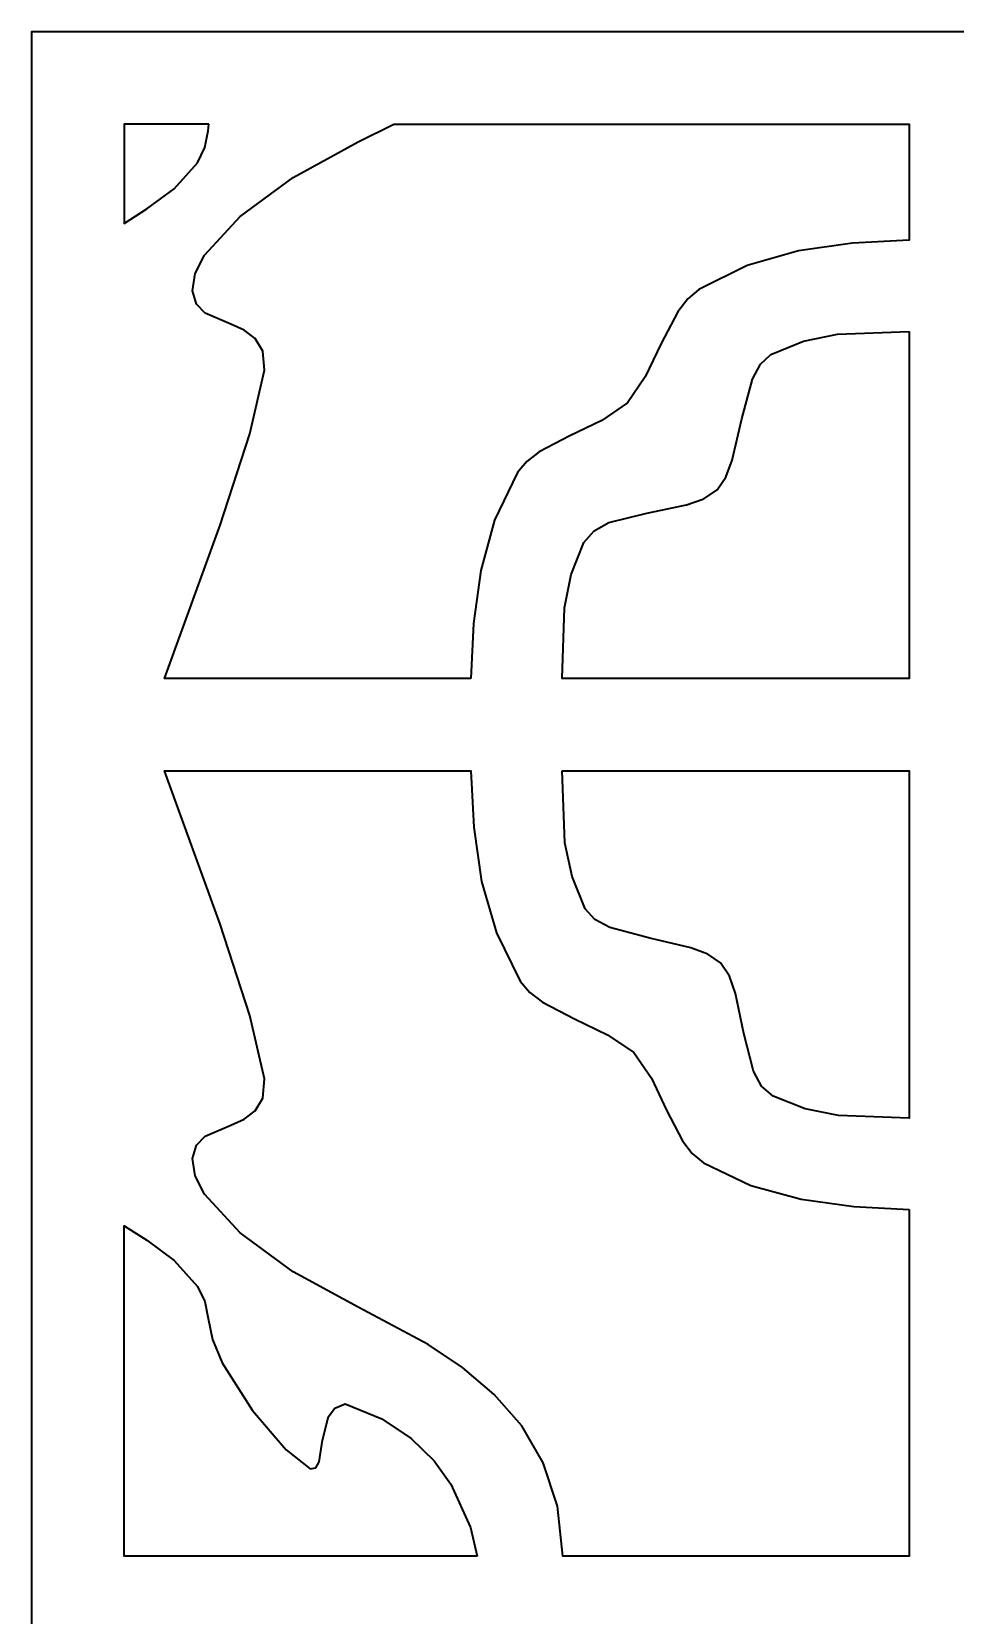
# Model space of a CAD drawing. Header units: centimetres. Extents: x -8.6 to -4, y -13.7 to 14.6.
# Drawn here: x -8.644 to -6.319, y 10.639 to 14.625 of the extents above; entities that cross this region are included whole.
import ezdxf

# ---------------------------------------------------------------- set-up
doc = ezdxf.new("R2010")
doc.units = ezdxf.units.CM
doc.header["$MEASUREMENT"] = 0
doc.layers.add('layer 1', color=7, linetype='Continuous')

msp = doc.modelspace()

# ---------------------------------------------------------------- linework, layer by layer
at = {"layer": 'layer 1', "color": 30, "lineweight": 35}
for points, knots in [([(-8.6438, -13.74126), (-8.6438, -13.74126), (-8.6438, -13.50875), (-8.6438, -13.50875), (-8.6438, -13.50875), (-8.6438, -13.50875), (-8.6438, -11.53244), (-8.6438, -11.53244), (-8.6438, -11.53244), (-8.6438, -11.53244), (-8.6438, -11.29993), (-8.6438, -11.29993), (-8.6438, -11.29993), (-8.6438, -11.29993), (-8.6438, -9.32362), (-8.6438, -9.32362), (-8.6438, -9.32362), (-8.6438, -9.32362), (-8.6438, -9.09111), (-8.6438, -9.09111), (-8.6438, -9.09111), (-8.6438, -9.09111), (-8.6438, -7.1148), (-8.6438, -7.1148), (-8.6438, -7.1148), (-8.6438, -7.1148), (-8.6438, -6.88229), (-8.6438, -6.88229), (-8.6438, -6.88229), (-8.6438, -6.88229), (-8.6438, -4.90598), (-8.6438, -4.90598), (-8.6438, -4.90598), (-8.6438, -4.90598), (-8.6438, -4.67347), (-8.6438, -4.67347), (-8.6438, -4.67347), (-8.6438, -4.67347), (-8.6438, -2.69716), (-8.6438, -2.69716), (-8.6438, -2.69716), (-8.6438, -2.69716), (-8.6438, -2.46465), (-8.6438, -2.46465), (-8.6438, -2.46465), (-8.6438, -2.46465), (-8.6438, -0.48834), (-8.6438, -0.48834), (-8.6438, -0.48834), (-8.6438, -0.48834), (-8.6438, -0.25583), (-8.6438, -0.25583), (-8.6438, -0.25583), (-8.6438, -0.25583), (-8.6438, 1.72048), (-8.6438, 1.72048), (-8.6438, 1.72048), (-8.6438, 1.72048), (-8.6438, 1.95299), (-8.6438, 1.95299), (-8.6438, 1.95299), (-8.6438, 1.95299), (-8.6438, 3.9293), (-8.6438, 3.9293), (-8.6438, 3.9293), (-8.6438, 3.9293), (-8.6438, 4.16181), (-8.6438, 4.16181), (-8.6438, 4.16181), (-8.6438, 4.16181), (-8.6438, 6.13812), (-8.6438, 6.13812), (-8.6438, 6.13812), (-8.6438, 6.13812), (-8.6438, 6.37063), (-8.6438, 6.37063), (-8.6438, 6.37063), (-8.6438, 6.37063), (-8.6438, 8.34694), (-8.6438, 8.34694), (-8.6438, 8.34694), (-8.6438, 8.34694), (-8.6438, 8.57945), (-8.6438, 8.57945), (-8.6438, 8.57945), (-8.6438, 8.57945), (-8.6438, 10.55576), (-8.6438, 10.55576), (-8.6438, 10.55576), (-8.6438, 10.55576), (-8.6438, 10.78827), (-8.6438, 10.78827), (-8.6438, 10.78827), (-8.6438, 10.78827), (-8.6438, 12.76458), (-8.6438, 12.76458), (-8.6438, 12.76458), (-8.6438, 12.76458), (-8.6438, 12.99709), (-8.6438, 12.99709), (-8.6438, 12.99709), (-8.6438, 12.99709), (-8.6438, 14.39213), (-8.6438, 14.39213), (-8.6438, 14.39213), (-8.6438, 14.39213), (-8.6438, 14.62464), (-8.6438, 14.62464), (-8.6438, 14.62464), (-8.6438, 14.62464), (-8.41129, 14.62464), (-8.41129, 14.62464), (-8.41129, 14.62464), (-8.41129, 14.62464), (-6.43498, 14.62464), (-6.43498, 14.62464), (-6.43498, 14.62464), (-6.43498, 14.62464), (-6.20247, 14.62464), (-6.20247, 14.62464), (-6.20247, 14.62464), (-6.20247, 14.62464), (-4.22616, 14.62464), (-4.22616, 14.62464), (-4.22616, 14.62464), (-4.22616, 14.62464), (-3.99365, 14.62464), (-3.99365, 14.62464), (-3.99365, 14.62464), (-3.99365, 14.62464), (-3.99365, 14.39213), (-3.99365, 14.39213), (-3.99365, 14.39213), (-3.99365, 14.39213), (-3.99365, 12.99709), (-3.99365, 12.99709), (-3.99365, 12.99709), (-3.99365, 12.99709), (-3.99365, 12.76458), (-3.99365, 12.76458), (-3.99365, 12.76458), (-3.99365, 12.76458), (-3.99365, 10.78827), (-3.99365, 10.78827), (-3.99365, 10.78827), (-3.99365, 10.78827), (-3.99365, 10.55576), (-3.99365, 10.55576), (-3.99365, 10.55576), (-3.99365, 10.55576), (-3.99365, 8.57945), (-3.99365, 8.57945), (-3.99365, 8.57945), (-3.99365, 8.57945), (-3.99365, 8.34694), (-3.99365, 8.34694), (-3.99365, 8.34694), (-3.99365, 8.34694), (-3.99365, 6.37063), (-3.99365, 6.37063), (-3.99365, 6.37063), (-3.99365, 6.37063), (-3.99365, 6.13812), (-3.99365, 6.13812), (-3.99365, 6.13812), (-3.99365, 6.13812), (-3.99365, 4.16181), (-3.99365, 4.16181), (-3.99365, 4.16181), (-3.99365, 4.16181), (-3.99365, 3.9293), (-3.99365, 3.9293), (-3.99365, 3.9293), (-3.99365, 3.9293), (-3.99365, 1.95299), (-3.99365, 1.95299), (-3.99365, 1.95299), (-3.99365, 1.95299), (-3.99365, 1.72048), (-3.99365, 1.72048), (-3.99365, 1.72048), (-3.99365, 1.72048), (-3.99365, -0.25583), (-3.99365, -0.25583), (-3.99365, -0.25583), (-3.99365, -0.25583), (-3.99365, -0.48834), (-3.99365, -0.48834), (-3.99365, -0.48834), (-3.99365, -0.48834), (-3.99365, -2.46465), (-3.99365, -2.46465), (-3.99365, -2.46465), (-3.99365, -2.46465), (-3.99365, -2.69716), (-3.99365, -2.69716), (-3.99365, -2.69716), (-3.99365, -2.69716), (-3.99365, -4.67347), (-3.99365, -4.67347), (-3.99365, -4.67347), (-3.99365, -4.67347), (-3.99365, -4.90598), (-3.99365, -4.90598), (-3.99365, -4.90598), (-3.99365, -4.90598), (-3.99365, -6.88229), (-3.99365, -6.88229), (-3.99365, -6.88229), (-3.99365, -6.88229), (-3.99365, -7.1148), (-3.99365, -7.1148), (-3.99365, -7.1148), (-3.99365, -7.1148), (-3.99365, -9.09111), (-3.99365, -9.09111), (-3.99365, -9.09111), (-3.99365, -9.09111), (-3.99365, -9.32362), (-3.99365, -9.32362), (-3.99365, -9.32362), (-3.99365, -9.32362), (-3.99365, -11.29993), (-3.99365, -11.29993), (-3.99365, -11.29993), (-3.99365, -11.29993), (-3.99365, -11.53244), (-3.99365, -11.53244), (-3.99365, -11.53244), (-3.99365, -11.53244), (-3.99365, -13.50875), (-3.99365, -13.50875), (-3.99365, -13.50875), (-3.99365, -13.50875), (-3.99365, -13.74126), (-3.99365, -13.74126), (-3.99365, -13.74126), (-3.99365, -13.74126), (-4.22616, -13.74126), (-4.22616, -13.74126), (-4.22616, -13.74126), (-4.22616, -13.74126), (-6.20247, -13.74126), (-6.20247, -13.74126), (-6.20247, -13.74126), (-6.20247, -13.74126), (-6.43498, -13.74126), (-6.43498, -13.74126), (-6.43498, -13.74126), (-6.43498, -13.74126), (-8.41129, -13.74126), (-8.41129, -13.74126), (-8.41129, -13.74126), (-8.41129, -13.74126), (-8.6438, -13.74126), (-8.6438, -13.74126)], [0, 0, 0, 0, 0.0153846, 0.0153846, 0.0153846, 0.0153846, 0.0307692, 0.0307692, 0.0307692, 0.0307692, 0.0461538, 0.0461538, 0.0461538, 0.0461538, 0.0615385, 0.0615385, 0.0615385, 0.0615385, 0.0769231, 0.0769231, 0.0769231, 0.0769231, 0.0923077, 0.0923077, 0.0923077, 0.0923077, 0.1076923, 0.1076923, 0.1076923, 0.1076923, 0.1230769, 0.1230769, 0.1230769, 0.1230769, 0.1384615, 0.1384615, 0.1384615, 0.1384615, 0.1538462, 0.1538462, 0.1538462, 0.1538462, 0.1692308, 0.1692308, 0.1692308, 0.1692308, 0.1846154, 0.1846154, 0.1846154, 0.1846154, 0.2, 0.2, 0.2, 0.2, 0.2153846, 0.2153846, 0.2153846, 0.2153846, 0.2307692, 0.2307692, 0.2307692, 0.2307692, 0.2461538, 0.2461538, 0.2461538, 0.2461538, 0.2615385, 0.2615385, 0.2615385, 0.2615385, 0.2769231, 0.2769231, 0.2769231, 0.2769231, 0.2923077, 0.2923077, 0.2923077, 0.2923077, 0.3076923, 0.3076923, 0.3076923, 0.3076923, 0.3230769, 0.3230769, 0.3230769, 0.3230769, 0.3384615, 0.3384615, 0.3384615, 0.3384615, 0.3538462, 0.3538462, 0.3538462, 0.3538462, 0.3692308, 0.3692308, 0.3692308, 0.3692308, 0.3846154, 0.3846154, 0.3846154, 0.3846154, 0.4, 0.4, 0.4, 0.4, 0.4153846, 0.4153846, 0.4153846, 0.4153846, 0.4307692, 0.4307692, 0.4307692, 0.4307692, 0.4461538, 0.4461538, 0.4461538, 0.4461538, 0.4615385, 0.4615385, 0.4615385, 0.4615385, 0.4769231, 0.4769231, 0.4769231, 0.4769231, 0.4923077, 0.4923077, 0.4923077, 0.4923077, 0.5076923, 0.5076923, 0.5076923, 0.5076923, 0.5230769, 0.5230769, 0.5230769, 0.5230769, 0.5384615, 0.5384615, 0.5384615, 0.5384615, 0.5538462, 0.5538462, 0.5538462, 0.5538462, 0.5692308, 0.5692308, 0.5692308, 0.5692308, 0.5846154, 0.5846154, 0.5846154, 0.5846154, 0.6, 0.6, 0.6, 0.6, 0.6153846, 0.6153846, 0.6153846, 0.6153846, 0.6307692, 0.6307692, 0.6307692, 0.6307692, 0.6461538, 0.6461538, 0.6461538, 0.6461538, 0.6615385, 0.6615385, 0.6615385, 0.6615385, 0.6769231, 0.6769231, 0.6769231, 0.6769231, 0.6923077, 0.6923077, 0.6923077, 0.6923077, 0.7076923, 0.7076923, 0.7076923, 0.7076923, 0.7230769, 0.7230769, 0.7230769, 0.7230769, 0.7384615, 0.7384615, 0.7384615, 0.7384615, 0.7538462, 0.7538462, 0.7538462, 0.7538462, 0.7692308, 0.7692308, 0.7692308, 0.7692308, 0.7846154, 0.7846154, 0.7846154, 0.7846154, 0.8, 0.8, 0.8, 0.8, 0.8153846, 0.8153846, 0.8153846, 0.8153846, 0.8307692, 0.8307692, 0.8307692, 0.8307692, 0.8461538, 0.8461538, 0.8461538, 0.8461538, 0.8615385, 0.8615385, 0.8615385, 0.8615385, 0.8769231, 0.8769231, 0.8769231, 0.8769231, 0.8923077, 0.8923077, 0.8923077, 0.8923077, 0.9076923, 0.9076923, 0.9076923, 0.9076923, 0.9230769, 0.9230769, 0.9230769, 0.9230769, 0.9384615, 0.9384615, 0.9384615, 0.9384615, 0.9538462, 0.9538462, 0.9538462, 0.9538462, 0.9692308, 0.9692308, 0.9692308, 0.9692308, 1, 1, 1, 1]), ([(-8.19796, 14.39213), (-8.19796, 14.39213), (-8.19971, 14.37528), (-8.19971, 14.37528), (-8.19971, 14.37528), (-8.19971, 14.37528), (-8.20785, 14.33284), (-8.20785, 14.33284), (-8.20785, 14.33284), (-8.20785, 14.33284), (-8.22645, 14.29448), (-8.22645, 14.29448), (-8.22645, 14.29448), (-8.22645, 14.29448), (-8.28515, 14.22909), (-8.28515, 14.22909), (-8.28515, 14.22909), (-8.28515, 14.22909), (-8.35403, 14.17852), (-8.35403, 14.17852), (-8.35403, 14.17852), (-8.35403, 14.17852), (-8.41129, 14.1419), (-8.41129, 14.1419), (-8.41129, 14.1419), (-8.41129, 14.1419), (-8.41129, 14.39213), (-8.41129, 14.39213), (-8.41129, 14.39213), (-8.41129, 14.39213), (-8.19796, 14.39213), (-8.19796, 14.39213)], [0, 0, 0, 0, 0.1111111, 0.1111111, 0.1111111, 0.1111111, 0.2222222, 0.2222222, 0.2222222, 0.2222222, 0.3333333, 0.3333333, 0.3333333, 0.3333333, 0.4444444, 0.4444444, 0.4444444, 0.4444444, 0.5555556, 0.5555556, 0.5555556, 0.5555556, 0.6666667, 0.6666667, 0.6666667, 0.6666667, 0.7777778, 0.7777778, 0.7777778, 0.7777778, 1, 1, 1, 1]), ([(-7.53852, 12.99709), (-7.53852, 12.99709), (-7.53154, 13.13572), (-7.53154, 13.13572), (-7.53154, 13.13572), (-7.53154, 13.13572), (-7.51352, 13.26912), (-7.51352, 13.26912), (-7.51352, 13.26912), (-7.51352, 13.26912), (-7.47835, 13.39555), (-7.47835, 13.39555), (-7.47835, 13.39555), (-7.47835, 13.39555), (-7.4211, 13.515), (-7.4211, 13.515), (-7.4211, 13.515), (-7.4211, 13.515), (-7.39756, 13.54319), (-7.39756, 13.54319), (-7.39756, 13.54319), (-7.39756, 13.54319), (-7.36617, 13.56731), (-7.36617, 13.56731), (-7.36617, 13.56731), (-7.36617, 13.56731), (-7.28886, 13.608), (-7.28886, 13.608), (-7.28886, 13.608), (-7.28886, 13.608), (-7.20835, 13.64578), (-7.20835, 13.64578), (-7.20835, 13.64578), (-7.20835, 13.64578), (-7.14383, 13.69025), (-7.14383, 13.69025), (-7.14383, 13.69025), (-7.14383, 13.69025), (-7.09908, 13.75623), (-7.09908, 13.75623), (-7.09908, 13.75623), (-7.09908, 13.75623), (-7.05955, 13.83964), (-7.05955, 13.83964), (-7.05955, 13.83964), (-7.05955, 13.83964), (-7.01712, 13.91956), (-7.01712, 13.91956), (-7.01712, 13.91956), (-7.01712, 13.91956), (-6.99241, 13.95211), (-6.99241, 13.95211), (-6.99241, 13.95211), (-6.99241, 13.95211), (-6.96422, 13.97595), (-6.96422, 13.97595), (-6.96422, 13.97595), (-6.96422, 13.97595), (-6.84274, 14.03582), (-6.84274, 14.03582), (-6.84274, 14.03582), (-6.84274, 14.03582), (-6.7134, 14.07302), (-6.7134, 14.07302), (-6.7134, 14.07302), (-6.7134, 14.07302), (-6.57739, 14.09278), (-6.57739, 14.09278), (-6.57739, 14.09278), (-6.57739, 14.09278), (-6.43498, 14.10034), (-6.43498, 14.10034), (-6.43498, 14.10034), (-6.43498, 14.10034), (-6.43498, 14.39213), (-6.43498, 14.39213), (-6.43498, 14.39213), (-6.43498, 14.39213), (-7.73237, 14.39213), (-7.73237, 14.39213), (-7.73237, 14.39213), (-7.73237, 14.39213), (-7.82217, 14.34708), (-7.82217, 14.34708), (-7.82217, 14.34708), (-7.82217, 14.34708), (-7.98522, 14.25757), (-7.98522, 14.25757), (-7.98522, 14.25757), (-7.98522, 14.25757), (-8.11891, 14.15992), (-8.11891, 14.15992), (-8.11891, 14.15992), (-8.11891, 14.15992), (-8.20843, 14.06255), (-8.20843, 14.06255), (-8.20843, 14.06255), (-8.20843, 14.06255), (-8.23197, 14.01605), (-8.23197, 14.01605), (-8.23197, 14.01605), (-8.23197, 14.01605), (-8.23894, 13.97275), (-8.23894, 13.97275), (-8.23894, 13.97275), (-8.23894, 13.97275), (-8.22906, 13.93874), (-8.22906, 13.93874), (-8.22906, 13.93874), (-8.22906, 13.93874), (-8.20668, 13.91637), (-8.20668, 13.91637), (-8.20668, 13.91637), (-8.20668, 13.91637), (-8.14216, 13.88846), (-8.14216, 13.88846), (-8.14216, 13.88846), (-8.14216, 13.88846), (-8.10903, 13.87364), (-8.10903, 13.87364), (-8.10903, 13.87364), (-8.10903, 13.87364), (-8.08084, 13.85272), (-8.08084, 13.85272), (-8.08084, 13.85272), (-8.08084, 13.85272), (-8.06224, 13.82046), (-8.06224, 13.82046), (-8.06224, 13.82046), (-8.06224, 13.82046), (-8.05788, 13.7725), (-8.05788, 13.7725), (-8.05788, 13.7725), (-8.05788, 13.7725), (-8.0945, 13.61294), (-8.0945, 13.61294), (-8.0945, 13.61294), (-8.0945, 13.61294), (-8.1689, 13.38305), (-8.1689, 13.38305), (-8.1689, 13.38305), (-8.1689, 13.38305), (-8.30928, 12.99709), (-8.30928, 12.99709), (-8.30928, 12.99709), (-8.30928, 12.99709), (-7.53852, 12.99709), (-7.53852, 12.99709)], [0, 0, 0, 0, 0.0263158, 0.0263158, 0.0263158, 0.0263158, 0.0526316, 0.0526316, 0.0526316, 0.0526316, 0.0789474, 0.0789474, 0.0789474, 0.0789474, 0.1052632, 0.1052632, 0.1052632, 0.1052632, 0.1315789, 0.1315789, 0.1315789, 0.1315789, 0.1578947, 0.1578947, 0.1578947, 0.1578947, 0.1842105, 0.1842105, 0.1842105, 0.1842105, 0.2105263, 0.2105263, 0.2105263, 0.2105263, 0.2368421, 0.2368421, 0.2368421, 0.2368421, 0.2631579, 0.2631579, 0.2631579, 0.2631579, 0.2894737, 0.2894737, 0.2894737, 0.2894737, 0.3157895, 0.3157895, 0.3157895, 0.3157895, 0.3421053, 0.3421053, 0.3421053, 0.3421053, 0.3684211, 0.3684211, 0.3684211, 0.3684211, 0.3947368, 0.3947368, 0.3947368, 0.3947368, 0.4210526, 0.4210526, 0.4210526, 0.4210526, 0.4473684, 0.4473684, 0.4473684, 0.4473684, 0.4736842, 0.4736842, 0.4736842, 0.4736842, 0.5, 0.5, 0.5, 0.5, 0.5263158, 0.5263158, 0.5263158, 0.5263158, 0.5526316, 0.5526316, 0.5526316, 0.5526316, 0.5789474, 0.5789474, 0.5789474, 0.5789474, 0.6052632, 0.6052632, 0.6052632, 0.6052632, 0.6315789, 0.6315789, 0.6315789, 0.6315789, 0.6578947, 0.6578947, 0.6578947, 0.6578947, 0.6842105, 0.6842105, 0.6842105, 0.6842105, 0.7105263, 0.7105263, 0.7105263, 0.7105263, 0.7368421, 0.7368421, 0.7368421, 0.7368421, 0.7631579, 0.7631579, 0.7631579, 0.7631579, 0.7894737, 0.7894737, 0.7894737, 0.7894737, 0.8157895, 0.8157895, 0.8157895, 0.8157895, 0.8421053, 0.8421053, 0.8421053, 0.8421053, 0.8684211, 0.8684211, 0.8684211, 0.8684211, 0.8947368, 0.8947368, 0.8947368, 0.8947368, 0.9210526, 0.9210526, 0.9210526, 0.9210526, 0.9473684, 0.9473684, 0.9473684, 0.9473684, 1, 1, 1, 1]), ([(-6.43498, 13.87044), (-6.43498, 13.87044), (-6.61575, 13.86318), (-6.61575, 13.86318), (-6.61575, 13.86318), (-6.61575, 13.86318), (-6.7012, 13.84574), (-6.7012, 13.84574), (-6.7012, 13.84574), (-6.7012, 13.84574), (-6.78287, 13.81261), (-6.78287, 13.81261), (-6.78287, 13.81261), (-6.78287, 13.81261), (-6.80931, 13.7879), (-6.80931, 13.7879), (-6.80931, 13.7879), (-6.80931, 13.7879), (-6.82937, 13.74983), (-6.82937, 13.74983), (-6.82937, 13.74983), (-6.82937, 13.74983), (-6.8564, 13.65014), (-6.8564, 13.65014), (-6.8564, 13.65014), (-6.8564, 13.65014), (-6.88052, 13.54639), (-6.88052, 13.54639), (-6.88052, 13.54639), (-6.88052, 13.54639), (-6.8965, 13.50337), (-6.8965, 13.50337), (-6.8965, 13.50337), (-6.8965, 13.50337), (-6.91801, 13.47199), (-6.91801, 13.47199), (-6.91801, 13.47199), (-6.91801, 13.47199), (-6.95202, 13.44932), (-6.95202, 13.44932), (-6.95202, 13.44932), (-6.95202, 13.44932), (-6.99532, 13.43362), (-6.99532, 13.43362), (-6.99532, 13.43362), (-6.99532, 13.43362), (-7.09559, 13.41328), (-7.09559, 13.41328), (-7.09559, 13.41328), (-7.09559, 13.41328), (-7.19092, 13.38915), (-7.19092, 13.38915), (-7.19092, 13.38915), (-7.19092, 13.38915), (-7.22812, 13.36852), (-7.22812, 13.36852), (-7.22812, 13.36852), (-7.22812, 13.36852), (-7.25369, 13.33917), (-7.25369, 13.33917), (-7.25369, 13.33917), (-7.25369, 13.33917), (-7.28566, 13.25866), (-7.28566, 13.25866), (-7.28566, 13.25866), (-7.28566, 13.25866), (-7.30252, 13.17467), (-7.30252, 13.17467), (-7.30252, 13.17467), (-7.30252, 13.17467), (-7.30862, 12.99709), (-7.30862, 12.99709), (-7.30862, 12.99709), (-7.30862, 12.99709), (-6.43498, 12.99709), (-6.43498, 12.99709), (-6.43498, 12.99709), (-6.43498, 12.99709), (-6.43498, 13.87044), (-6.43498, 13.87044)], [0, 0, 0, 0, 0.047619, 0.047619, 0.047619, 0.047619, 0.0952381, 0.0952381, 0.0952381, 0.0952381, 0.1428571, 0.1428571, 0.1428571, 0.1428571, 0.1904762, 0.1904762, 0.1904762, 0.1904762, 0.2380952, 0.2380952, 0.2380952, 0.2380952, 0.2857143, 0.2857143, 0.2857143, 0.2857143, 0.3333333, 0.3333333, 0.3333333, 0.3333333, 0.3809524, 0.3809524, 0.3809524, 0.3809524, 0.4285714, 0.4285714, 0.4285714, 0.4285714, 0.4761905, 0.4761905, 0.4761905, 0.4761905, 0.5238095, 0.5238095, 0.5238095, 0.5238095, 0.5714286, 0.5714286, 0.5714286, 0.5714286, 0.6190476, 0.6190476, 0.6190476, 0.6190476, 0.6666667, 0.6666667, 0.6666667, 0.6666667, 0.7142857, 0.7142857, 0.7142857, 0.7142857, 0.7619048, 0.7619048, 0.7619048, 0.7619048, 0.8095238, 0.8095238, 0.8095238, 0.8095238, 0.8571429, 0.8571429, 0.8571429, 0.8571429, 0.9047619, 0.9047619, 0.9047619, 0.9047619, 1, 1, 1, 1]), ([(-6.43498, 11.66104), (-6.43498, 11.66104), (-6.5739, 11.66802), (-6.5739, 11.66802), (-6.5739, 11.66802), (-6.5739, 11.66802), (-6.70701, 11.68633), (-6.70701, 11.68633), (-6.70701, 11.68633), (-6.70701, 11.68633), (-6.83373, 11.7212), (-6.83373, 11.7212), (-6.83373, 11.7212), (-6.83373, 11.7212), (-6.95289, 11.77846), (-6.95289, 11.77846), (-6.95289, 11.77846), (-6.95289, 11.77846), (-6.98108, 11.802), (-6.98108, 11.802), (-6.98108, 11.802), (-6.98108, 11.802), (-7.0052, 11.83339), (-7.0052, 11.83339), (-7.0052, 11.83339), (-7.0052, 11.83339), (-7.04589, 11.9107), (-7.04589, 11.9107), (-7.04589, 11.9107), (-7.04589, 11.9107), (-7.08396, 11.9912), (-7.08396, 11.9912), (-7.08396, 11.9912), (-7.08396, 11.9912), (-7.12843, 12.05572), (-7.12843, 12.05572), (-7.12843, 12.05572), (-7.12843, 12.05572), (-7.1944, 12.10048), (-7.1944, 12.10048), (-7.1944, 12.10048), (-7.1944, 12.10048), (-7.27753, 12.1403), (-7.27753, 12.1403), (-7.27753, 12.1403), (-7.27753, 12.1403), (-7.35774, 12.18244), (-7.35774, 12.18244), (-7.35774, 12.18244), (-7.35774, 12.18244), (-7.39, 12.20715), (-7.39, 12.20715), (-7.39, 12.20715), (-7.39, 12.20715), (-7.41412, 12.23534), (-7.41412, 12.23534), (-7.41412, 12.23534), (-7.41412, 12.23534), (-7.47399, 12.35682), (-7.47399, 12.35682), (-7.47399, 12.35682), (-7.47399, 12.35682), (-7.5112, 12.48615), (-7.5112, 12.48615), (-7.5112, 12.48615), (-7.5112, 12.48615), (-7.53067, 12.62246), (-7.53067, 12.62246), (-7.53067, 12.62246), (-7.53067, 12.62246), (-7.53852, 12.76458), (-7.53852, 12.76458), (-7.53852, 12.76458), (-7.53852, 12.76458), (-8.30928, 12.76458), (-8.30928, 12.76458), (-8.30928, 12.76458), (-8.30928, 12.76458), (-8.1689, 12.37862), (-8.1689, 12.37862), (-8.1689, 12.37862), (-8.1689, 12.37862), (-8.0945, 12.14873), (-8.0945, 12.14873), (-8.0945, 12.14873), (-8.0945, 12.14873), (-8.05788, 11.98917), (-8.05788, 11.98917), (-8.05788, 11.98917), (-8.05788, 11.98917), (-8.06224, 11.94122), (-8.06224, 11.94122), (-8.06224, 11.94122), (-8.06224, 11.94122), (-8.08084, 11.90895), (-8.08084, 11.90895), (-8.08084, 11.90895), (-8.08084, 11.90895), (-8.10903, 11.88803), (-8.10903, 11.88803), (-8.10903, 11.88803), (-8.10903, 11.88803), (-8.14216, 11.87321), (-8.14216, 11.87321), (-8.14216, 11.87321), (-8.14216, 11.87321), (-8.20668, 11.84531), (-8.20668, 11.84531), (-8.20668, 11.84531), (-8.20668, 11.84531), (-8.22906, 11.82293), (-8.22906, 11.82293), (-8.22906, 11.82293), (-8.22906, 11.82293), (-8.23894, 11.78892), (-8.23894, 11.78892), (-8.23894, 11.78892), (-8.23894, 11.78892), (-8.23197, 11.74562), (-8.23197, 11.74562), (-8.23197, 11.74562), (-8.23197, 11.74562), (-8.20843, 11.69912), (-8.20843, 11.69912), (-8.20843, 11.69912), (-8.20843, 11.69912), (-8.11891, 11.60175), (-8.11891, 11.60175), (-8.11891, 11.60175), (-8.11891, 11.60175), (-7.98522, 11.5041), (-7.98522, 11.5041), (-7.98522, 11.5041), (-7.98522, 11.5041), (-7.82217, 11.41459), (-7.82217, 11.41459), (-7.82217, 11.41459), (-7.82217, 11.41459), (-7.64576, 11.321), (-7.64576, 11.321), (-7.64576, 11.321), (-7.64576, 11.321), (-7.55944, 11.26317), (-7.55944, 11.26317), (-7.55944, 11.26317), (-7.55944, 11.26317), (-7.47952, 11.19545), (-7.47952, 11.19545), (-7.47952, 11.19545), (-7.47952, 11.19545), (-7.41035, 11.1161), (-7.41035, 11.1161), (-7.41035, 11.1161), (-7.41035, 11.1161), (-7.356, 11.02281), (-7.356, 11.02281), (-7.356, 11.02281), (-7.356, 11.02281), (-7.31996, 10.91411), (-7.31996, 10.91411), (-7.31996, 10.91411), (-7.31996, 10.91411), (-7.30688, 10.78827), (-7.30688, 10.78827), (-7.30688, 10.78827), (-7.30688, 10.78827), (-6.43498, 10.78827), (-6.43498, 10.78827), (-6.43498, 10.78827), (-6.43498, 10.78827), (-6.43498, 11.66104), (-6.43498, 11.66104)], [0, 0, 0, 0, 0.0227273, 0.0227273, 0.0227273, 0.0227273, 0.0454545, 0.0454545, 0.0454545, 0.0454545, 0.0681818, 0.0681818, 0.0681818, 0.0681818, 0.0909091, 0.0909091, 0.0909091, 0.0909091, 0.1136364, 0.1136364, 0.1136364, 0.1136364, 0.1363636, 0.1363636, 0.1363636, 0.1363636, 0.1590909, 0.1590909, 0.1590909, 0.1590909, 0.1818182, 0.1818182, 0.1818182, 0.1818182, 0.2045455, 0.2045455, 0.2045455, 0.2045455, 0.2272727, 0.2272727, 0.2272727, 0.2272727, 0.25, 0.25, 0.25, 0.25, 0.2727273, 0.2727273, 0.2727273, 0.2727273, 0.2954545, 0.2954545, 0.2954545, 0.2954545, 0.3181818, 0.3181818, 0.3181818, 0.3181818, 0.3409091, 0.3409091, 0.3409091, 0.3409091, 0.3636364, 0.3636364, 0.3636364, 0.3636364, 0.3863636, 0.3863636, 0.3863636, 0.3863636, 0.4090909, 0.4090909, 0.4090909, 0.4090909, 0.4318182, 0.4318182, 0.4318182, 0.4318182, 0.4545455, 0.4545455, 0.4545455, 0.4545455, 0.4772727, 0.4772727, 0.4772727, 0.4772727, 0.5, 0.5, 0.5, 0.5, 0.5227273, 0.5227273, 0.5227273, 0.5227273, 0.5454545, 0.5454545, 0.5454545, 0.5454545, 0.5681818, 0.5681818, 0.5681818, 0.5681818, 0.5909091, 0.5909091, 0.5909091, 0.5909091, 0.6136364, 0.6136364, 0.6136364, 0.6136364, 0.6363636, 0.6363636, 0.6363636, 0.6363636, 0.6590909, 0.6590909, 0.6590909, 0.6590909, 0.6818182, 0.6818182, 0.6818182, 0.6818182, 0.7045455, 0.7045455, 0.7045455, 0.7045455, 0.7272727, 0.7272727, 0.7272727, 0.7272727, 0.75, 0.75, 0.75, 0.75, 0.7727273, 0.7727273, 0.7727273, 0.7727273, 0.7954545, 0.7954545, 0.7954545, 0.7954545, 0.8181818, 0.8181818, 0.8181818, 0.8181818, 0.8409091, 0.8409091, 0.8409091, 0.8409091, 0.8636364, 0.8636364, 0.8636364, 0.8636364, 0.8863636, 0.8863636, 0.8863636, 0.8863636, 0.9090909, 0.9090909, 0.9090909, 0.9090909, 0.9318182, 0.9318182, 0.9318182, 0.9318182, 0.9545455, 0.9545455, 0.9545455, 0.9545455, 1, 1, 1, 1]), ([(-7.30862, 12.76458), (-7.30862, 12.76458), (-7.30136, 12.58381), (-7.30136, 12.58381), (-7.30136, 12.58381), (-7.30136, 12.58381), (-7.28363, 12.49836), (-7.28363, 12.49836), (-7.28363, 12.49836), (-7.28363, 12.49836), (-7.2505, 12.41698), (-7.2505, 12.41698), (-7.2505, 12.41698), (-7.2505, 12.41698), (-7.22608, 12.39024), (-7.22608, 12.39024), (-7.22608, 12.39024), (-7.22608, 12.39024), (-7.18801, 12.37048), (-7.18801, 12.37048), (-7.18801, 12.37048), (-7.18801, 12.37048), (-7.08803, 12.34345), (-7.08803, 12.34345), (-7.08803, 12.34345), (-7.08803, 12.34345), (-6.98428, 12.31933), (-6.98428, 12.31933), (-6.98428, 12.31933), (-6.98428, 12.31933), (-6.94155, 12.30305), (-6.94155, 12.30305), (-6.94155, 12.30305), (-6.94155, 12.30305), (-6.91016, 12.28155), (-6.91016, 12.28155), (-6.91016, 12.28155), (-6.91016, 12.28155), (-6.88749, 12.24754), (-6.88749, 12.24754), (-6.88749, 12.24754), (-6.88749, 12.24754), (-6.8718, 12.20453), (-6.8718, 12.20453), (-6.8718, 12.20453), (-6.8718, 12.20453), (-6.85146, 12.10397), (-6.85146, 12.10397), (-6.85146, 12.10397), (-6.85146, 12.10397), (-6.82704, 12.00864), (-6.82704, 12.00864), (-6.82704, 12.00864), (-6.82704, 12.00864), (-6.8067, 11.97144), (-6.8067, 11.97144), (-6.8067, 11.97144), (-6.8067, 11.97144), (-6.77705, 11.94616), (-6.77705, 11.94616), (-6.77705, 11.94616), (-6.77705, 11.94616), (-6.69684, 11.91419), (-6.69684, 11.91419), (-6.69684, 11.91419), (-6.69684, 11.91419), (-6.61285, 11.89733), (-6.61285, 11.89733), (-6.61285, 11.89733), (-6.61285, 11.89733), (-6.43498, 11.89094), (-6.43498, 11.89094), (-6.43498, 11.89094), (-6.43498, 11.89094), (-6.43498, 12.76458), (-6.43498, 12.76458), (-6.43498, 12.76458), (-6.43498, 12.76458), (-7.30862, 12.76458), (-7.30862, 12.76458)], [0, 0, 0, 0, 0.047619, 0.047619, 0.047619, 0.047619, 0.0952381, 0.0952381, 0.0952381, 0.0952381, 0.1428571, 0.1428571, 0.1428571, 0.1428571, 0.1904762, 0.1904762, 0.1904762, 0.1904762, 0.2380952, 0.2380952, 0.2380952, 0.2380952, 0.2857143, 0.2857143, 0.2857143, 0.2857143, 0.3333333, 0.3333333, 0.3333333, 0.3333333, 0.3809524, 0.3809524, 0.3809524, 0.3809524, 0.4285714, 0.4285714, 0.4285714, 0.4285714, 0.4761905, 0.4761905, 0.4761905, 0.4761905, 0.5238095, 0.5238095, 0.5238095, 0.5238095, 0.5714286, 0.5714286, 0.5714286, 0.5714286, 0.6190476, 0.6190476, 0.6190476, 0.6190476, 0.6666667, 0.6666667, 0.6666667, 0.6666667, 0.7142857, 0.7142857, 0.7142857, 0.7142857, 0.7619048, 0.7619048, 0.7619048, 0.7619048, 0.8095238, 0.8095238, 0.8095238, 0.8095238, 0.8571429, 0.8571429, 0.8571429, 0.8571429, 0.9047619, 0.9047619, 0.9047619, 0.9047619, 1, 1, 1, 1]), ([(-7.52224, 10.78827), (-7.52224, 10.78827), (-7.53881, 10.86035), (-7.53881, 10.86035), (-7.53881, 10.86035), (-7.53881, 10.86035), (-7.5885, 10.96992), (-7.5885, 10.96992), (-7.5885, 10.96992), (-7.5885, 10.96992), (-7.63094, 11.02862), (-7.63094, 11.02862), (-7.63094, 11.02862), (-7.63094, 11.02862), (-7.68819, 11.08472), (-7.68819, 11.08472), (-7.68819, 11.08472), (-7.68819, 11.08472), (-7.76201, 11.13354), (-7.76201, 11.13354), (-7.76201, 11.13354), (-7.76201, 11.13354), (-7.85502, 11.17191), (-7.85502, 11.17191), (-7.85502, 11.17191), (-7.85502, 11.17191), (-7.88059, 11.16115), (-7.88059, 11.16115), (-7.88059, 11.16115), (-7.88059, 11.16115), (-7.89658, 11.13965), (-7.89658, 11.13965), (-7.89658, 11.13965), (-7.89658, 11.13965), (-7.9114, 11.08036), (-7.9114, 11.08036), (-7.9114, 11.08036), (-7.9114, 11.08036), (-7.91983, 11.02572), (-7.91983, 11.02572), (-7.91983, 11.02572), (-7.91983, 11.02572), (-7.92826, 11.01031), (-7.92826, 11.01031), (-7.92826, 11.01031), (-7.92826, 11.01031), (-7.94279, 11.00828), (-7.94279, 11.00828), (-7.94279, 11.00828), (-7.94279, 11.00828), (-8.00295, 11.05594), (-8.00295, 11.05594), (-8.00295, 11.05594), (-8.00295, 11.05594), (-8.08752, 11.15476), (-8.08752, 11.15476), (-8.08752, 11.15476), (-8.08752, 11.15476), (-8.16396, 11.27508), (-8.16396, 11.27508), (-8.16396, 11.27508), (-8.16396, 11.27508), (-8.18895, 11.33379), (-8.18895, 11.33379), (-8.18895, 11.33379), (-8.18895, 11.33379), (-8.19971, 11.38639), (-8.19971, 11.38639), (-8.19971, 11.38639), (-8.19971, 11.38639), (-8.20785, 11.42883), (-8.20785, 11.42883), (-8.20785, 11.42883), (-8.20785, 11.42883), (-8.22645, 11.46719), (-8.22645, 11.46719), (-8.22645, 11.46719), (-8.22645, 11.46719), (-8.28515, 11.53258), (-8.28515, 11.53258), (-8.28515, 11.53258), (-8.28515, 11.53258), (-8.35403, 11.58315), (-8.35403, 11.58315), (-8.35403, 11.58315), (-8.35403, 11.58315), (-8.41129, 11.61977), (-8.41129, 11.61977), (-8.41129, 11.61977), (-8.41129, 11.61977), (-8.41129, 10.78827), (-8.41129, 10.78827), (-8.41129, 10.78827), (-8.41129, 10.78827), (-7.52224, 10.78827), (-7.52224, 10.78827)], [0, 0, 0, 0, 0.04, 0.04, 0.04, 0.04, 0.08, 0.08, 0.08, 0.08, 0.12, 0.12, 0.12, 0.12, 0.16, 0.16, 0.16, 0.16, 0.2, 0.2, 0.2, 0.2, 0.24, 0.24, 0.24, 0.24, 0.28, 0.28, 0.28, 0.28, 0.32, 0.32, 0.32, 0.32, 0.36, 0.36, 0.36, 0.36, 0.4, 0.4, 0.4, 0.4, 0.44, 0.44, 0.44, 0.44, 0.48, 0.48, 0.48, 0.48, 0.52, 0.52, 0.52, 0.52, 0.56, 0.56, 0.56, 0.56, 0.6, 0.6, 0.6, 0.6, 0.64, 0.64, 0.64, 0.64, 0.68, 0.68, 0.68, 0.68, 0.72, 0.72, 0.72, 0.72, 0.76, 0.76, 0.76, 0.76, 0.8, 0.8, 0.8, 0.8, 0.84, 0.84, 0.84, 0.84, 0.88, 0.88, 0.88, 0.88, 0.92, 0.92, 0.92, 0.92, 1, 1, 1, 1])]:
    msp.add_open_spline(points, degree=3, knots=knots, dxfattribs=at)

doc.saveas('drawing.dxf')
